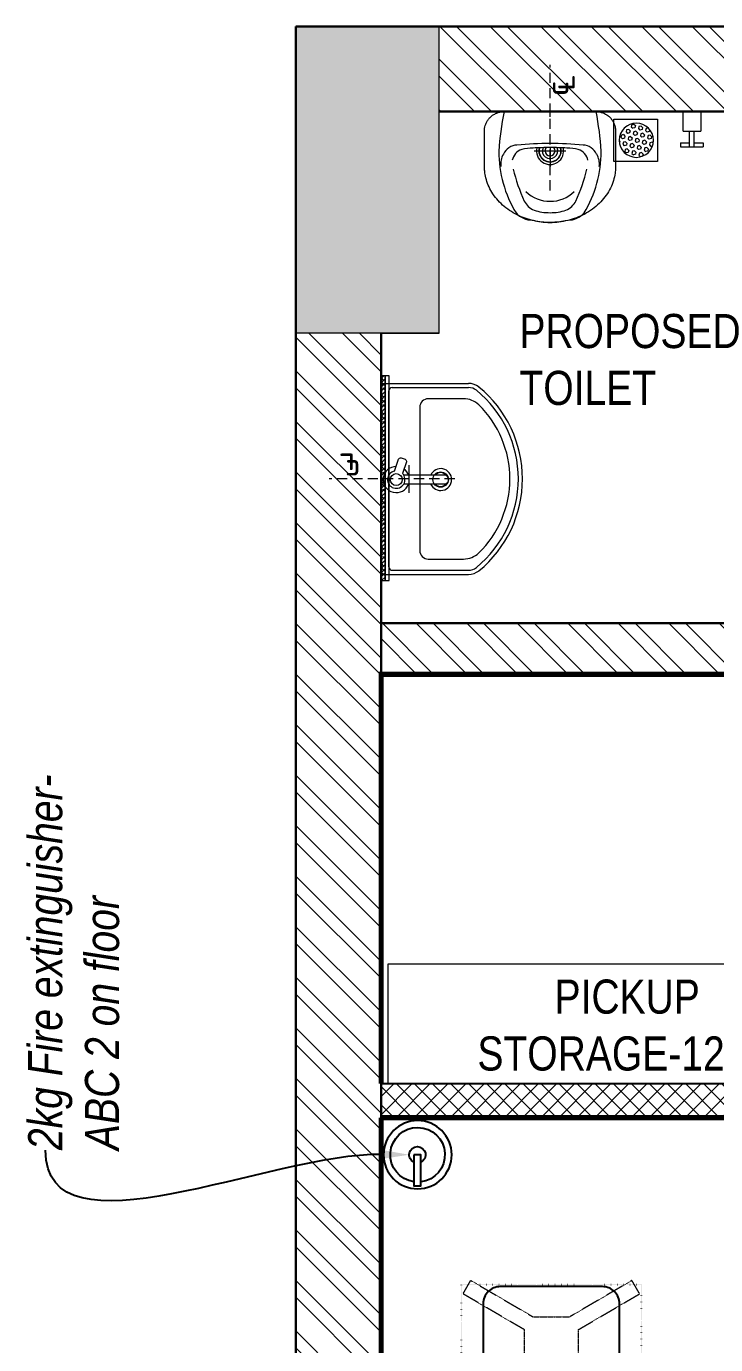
# Model space of a CAD drawing. Header units: millimetres. Extents: x -4703 to 3915, y -898839 to -884084.
# Drawn here: x -4703 to -2680, y -887950 to -884084 of the extents above; entities that cross this region are included whole.
import ezdxf
from ezdxf import colors
from ezdxf.entities.mleader import LeaderData, LeaderLine
from ezdxf.math import Vec2, Vec3

# ---------------------------------------------------------------- set-up
doc = ezdxf.new("R2010")
doc.units = ezdxf.units.MM
doc.header["$LTSCALE"] = 12
doc.header["$MEASUREMENT"] = 0
for name, pattern in [('ACAD_ISO03W100', [30, 12, -18]), ('CENTER', [2, 1.25, -0.25, 0.25, -0.25]), ('DOT', [0.25, 0, -0.25]), ('DOT2', [0.125, 0, -0.125]), ('HIDDEN', [0.375, 0.25, -0.125]), ('HIDDEN2', [0.1875, 0.125, -0.0625])]:
    doc.linetypes.add(name, pattern=pattern)
doc.layers.get('0').update_dxf_attribs({"lineweight": 25})
for name, color, linetype, lineweight in [('A-COL', 243, 'Continuous', 9), ('A-COL HATCH', 252, 'Continuous', 20), ('A-SHUTTER', 5, 'Continuous', 18), ('A-WALL', 1, 'Continuous', 30), ('A-WALL HATCH', 251, 'Continuous', 5), ('centerline-toilets', 2, 'CENTER', 13), ('F-FIRE EXTINGUISHER', 1, 'Continuous', 25), ('Fhitting', 152, 'Continuous', 30), ('LK-EQPMT', 3, 'Continuous', 18), ('LK-FF&E WALL', 1, 'Continuous', 9), ('LK-PART-HATCH', 8, 'Continuous', 5), ('LK-PARTITION', 21, 'Continuous', 25), ('LK-ROOM TAG', 7, 'Continuous', 25), ('LK-TILES FINISH', 251, 'Continuous', 5), ('LN-ELEVATION-2', 103, 'Continuous', 20), ('LN-ELEVATION-4', 145, 'Continuous', 13), ('LN-TEXT', 7, 'Continuous', 0), ('PHE-FITTING', 5, 'Continuous', 9), ('PLANO-BOUNDARY', 252, 'Continuous', 5), ('PLANO-CARPET', 3, 'Continuous', 18)]:
    doc.layers.add(name, color=color, linetype=linetype, lineweight=lineweight)
doc.layers.add('LK-FLUTED FINISH', color=20, linetype='Continuous', lineweight=30, true_color=0xff5e29)
doc.layers.add('LK-MIRROR', color=133, linetype='Continuous', lineweight=13, true_color=0x44c9e4)
doc.layers.add('PLANO-TRADE AREA', color=7, linetype='Continuous')
doc.styles.add('LK TXT STD 100', font='Arial Narrow.ttf', dxfattribs={"height": 100})
doc.styles.get("Standard").update_dxf_attribs({"font": 'Arial Narrow.ttf'})

# ---------------------------------------------------------------- blocks, each defined once
blk = doc.blocks.new('AR')
at = {"layer": 'LN-ELEVATION-2', "linetype": 'DOT', "lineweight": 25, "transparency": 33554493}
blk.add_lwpolyline([(0, 13.4), (530, 13.4), (530, 593.4), (0, 593.4)], close=True, dxfattribs=at)
at = {"layer": 'LN-ELEVATION-2', "lineweight": 25}
blk.add_lwpolyline([(465, 68.2), (465, 538.2, 0.414214), (415, 588.2), (115, 588.2, 0.414214), (65, 538.2), (65, 68.2, 0.414214), (115, 18.2), (415, 18.2, 0.414214)], format="xyb", close=True, dxfattribs=at)
at = {"layer": 'LN-ELEVATION-4', "linetype": 'HIDDEN2', "ltscale": 0.25, "transparency": 33554664}
for points in [[(185.8, 448.9), (5.9, 554), (28.5, 593.4), (211.1, 486.7)], [(344.2, 448.9), (524.1, 554), (501.5, 593.4), (318.9, 486.7)], [(211.1, 486.7), (318.9, 486.7)], [(185.8, 144.5), (185.8, 448.9)], [(344.2, 448.9), (344.2, 144.5)], [(185.8, 144.5), (5.9, 39.3), (28.5, 0), (211.1, 106.7)], [(344.2, 144.5), (524.1, 39.3), (501.5, 0), (318.9, 106.7)], [(318.9, 106.7), (211.1, 106.7)]]:
    blk.add_lwpolyline(points, dxfattribs=at)
blk.add_lwpolyline([(210.8, 374), (319.2, 374), (319.2, 219.4), (210.8, 219.4)], close=True, dxfattribs=at)
blk = doc.blocks.new('DLF-RSP-AR-CD-DWG-4DT-3113$0$X-TYPICAL TOILET UPPER FLOORS - 02$0$urinals')
at = {"layer": 'PHE-FITTING'}
for p, q in [((0, -15.6), (0, 8.3)), ((-46.1, -115), (46.1, -115)), ((0, -105.4), (0, -161.1))]:
    blk.add_line(p, q, dxfattribs=at)
blk.add_lwpolyline([(135, 0), (-135, 0, 0.036949), (-150, -116.2, 0.138094), (-99.8, -297.1, 0.221721), (-52, -317.9, 0.062656), (0, -325, 0.062656), (52, -317.9, 0.221721), (99.8, -297.1, 0.138094), (150, -116.2, 0.036949)], format="xyb", close=True, dxfattribs=at)
for centre, radius, start, end in [((-94.3, -144.9), 47.1, 93.3708, 154.4824), ((-71.4, -149.9), 40.2, 106.7016, 169.725), ((3.2, -1238.2), 1144.7, 90.1625, 95.0265), ((-50.5, -225.3), 118.5, 89.5454, 105.8857), ((-0.1, -996.2), 890.8, 89.9918, 93.182), ((0, -115), 40, 167.428, 12.572), ((0, -115), 33, 164.1814, 15.8186), ((0, -115), 32, 163.6049, 16.3951), ((0, -115), 22.6, 155.6653, 24.3347), ((0, -115), 14.7, 139.9109, 40.0891), ((-3.2, -1238.2), 1144.7, 84.9735, 89.8375), ((0.1, -996.2), 890.8, 86.818, 90.0082), ((50.5, -225.3), 118.5, 74.1143, 90.4546), ((71.4, -149.9), 40.2, 10.275, 73.2984), ((94.3, -144.9), 47.1, 25.5176, 86.6292), ((-91, -152.7), 53.8, 148.4868, 188.6401), ((91, -152.7), 53.8, 351.3599, 31.5132), ((413.9, -38.4), 538.2, 193.994, 204.5632), ((-413.9, -38.4), 538.2, 335.4368, 346.006), ((-30.1, -241.3), 50, 204.5632, 250.4606), ((-1.6, -165.3), 97.6, 225, 270.9552), ((1.6, -165.3), 97.6, 269.0448, 315), ((30.1, -241.3), 50, 289.5394, 335.4368), ((-1.5, -160.9), 135.4, 250.4606, 270.6492), ((1.5, -160.9), 135.4, 269.3508, 289.5394)]:
    blk.add_arc(centre, radius, start, end, dxfattribs=at)
blk.add_open_spline([(135, 0), (105.3, 0), (75.7, 0), (-13.3, 0), (-72.7, 0), (-132.7, 0), (-133.4, 0), (-134.3, 0), (-134.5, 0), (-134.7, 0), (-134.9, 0), (-135, 0), (-135, 0), (-135, 0), (-135, 0), (-135, 0), (-135, 0), (-135.1, 0), (-135.1, 0), (-135.2, 0), (-135.2, 0), (-135.3, 0), (-135.4, 0), (-135.7, 0), (-135.8, 0), (-136.4, 0), (-136.7, 0), (-137.7, -0.1), (-138.4, -0.1), (-140.5, -0.2), (-141.9, -0.4), (-146.2, -1), (-149, -1.7), (-154.8, -3.4), (-157.6, -4.5), (-163.1, -7.3), (-165.8, -8.9), (-171, -12.5), (-173.4, -14.6), (-177.9, -19.1), (-180, -21.5), (-183.6, -26.7), (-185.2, -29.4), (-188, -34.9), (-189.1, -37.8), (-190.8, -43.5), (-191.5, -46.3), (-192, -49.8), (-192.1, -50.5), (-192.3, -52.5), (-192.4, -53.8), (-192.5, -55.7), (-192.5, -56.2), (-192.5, -56.9), (-192.5, -57), (-192.5, -57.2), (-192.5, -57.3), (-192.5, -57.4), (-192.5, -57.4), (-192.5, -57.5), (-192.5, -57.5), (-192.5, -57.5), (-192.5, -57.6), (-192.5, -57.7), (-192.5, -57.8), (-192.5, -57.9), (-192.5, -58.1), (-192.5, -58.4), (-192.5, -58.6), (-192.5, -59.3), (-192.5, -59.7), (-192.5, -61), (-192.5, -61.9), (-192.5, -64.6), (-192.5, -66.4), (-192.5, -71.7), (-192.5, -75.2), (-192.5, -85.8), (-192.5, -92.9), (-192.5, -114.2), (-192.5, -128.4), (-192.5, -146.1), (-192.5, -144.6), (-192.5, -149.2), (-192.5, -150.3), (-192.5, -153.7), (-192.5, -156), (-192.5, -158.5), (-192.5, -158.8), (-192.5, -159.2), (-192.5, -159.4), (-192.5, -159.7), (-192.5, -159.8), (-192.5, -159.9), (-192.5, -160), (-192.5, -160), (-192.5, -160), (-192.5, -160.1), (-192.5, -160.1), (-192.5, -160.2), (-192.5, -160.3), (-192.5, -160.5), (-192.5, -160.6), (-192.5, -161), (-192.5, -161.2), (-192.5, -161.9), (-192.5, -162.4), (-192.4, -163.9), (-192.4, -164.9), (-192.3, -167.8), (-192.2, -169.8), (-191.7, -175.8), (-191.2, -179.9), (-189.3, -190.9), (-187.5, -198), (-182.8, -212.2), (-179.9, -219.2), (-172.8, -233.1), (-168.7, -239.9), (-159.3, -253), (-154, -259.4), (-142.4, -271.4), (-136, -277), (-122.6, -287.5), (-115.4, -292.3), (-100.5, -300.9), (-92.8, -304.8), (-76.9, -311.5), (-68.8, -314.3), (-52.5, -318.9), (-44.4, -320.7), (-28.1, -323.4), (-20, -324.2), (-9.4, -324.8), (-6.7, -324.9), (-2.5, -325), (-1, -325), (2, -325), (3.6, -325), (8.2, -324.9), (11.3, -324.7), (20.7, -324.1), (27, -323.5), (41.8, -321.2), (50.2, -319.5), (67, -314.9), (75.4, -312), (91.8, -305.3), (99.8, -301.4), (115.1, -292.5), (122.5, -287.5), (136.4, -276.8), (142.9, -270.9), (154.7, -258.5), (160.1, -252), (169.7, -238.4), (173.8, -231.3), (180.9, -217), (183.8, -209.7), (188.3, -195.1), (189.9, -187.8), (191.2, -179.3), (191.4, -178), (191.8, -174.1), (192.1, -171.5), (192.3, -167.9), (192.3, -166.9), (192.5, -164), (192.5, -162), (192.5, -160), (192.5, -159.9), (192.5, -159.8), (192.5, -159.7), (192.5, -159.5), (192.5, -159.4), (192.5, -159), (192.5, -158.8), (192.5, -158), (192.5, -157.5), (192.5, -155.9), (192.5, -154.9), (192.5, -151.8), (192.5, -149.7), (192.5, -143.5), (192.5, -144.3), (192.5, -131.9), (192.5, -123.6), (192.5, -98.8), (192.5, -82.2), (192.5, -64.8), (192.5, -64), (192.5, -61.5), (192.5, -59.9), (192.5, -58), (192.5, -57.8), (192.5, -57.5), (192.5, -57.5), (192.5, -57.4), (192.5, -57.4), (192.5, -57.4), (192.5, -57.3), (192.5, -57.2), (192.5, -57.2), (192.5, -57), (192.5, -56.8), (192.5, -56.4), (192.5, -56.1), (192.5, -55.3), (192.4, -54.7), (192.3, -53), (192.2, -51.9), (191.8, -48.4), (191.4, -46), (190, -40.4), (188.9, -37.2), (186.1, -30.8), (184.3, -27.7), (180.2, -21.8), (177.9, -19.1), (172.8, -14), (170, -11.7), (164, -7.7), (160.9, -6.1), (154.5, -3.3), (151.3, -2.3), (144.8, -0.7), (141.6, -0.3), (137.3, 0), (136.1, 0), (135, 0)], degree=3, knots=[0, 0, 0, 0, 0.329607, 0.329607, 0.988822, 0.988822, 0.996691, 0.996691, 0.998638, 0.998638, 0.99992, 0.99992, 1.000227, 1.000227, 1.000534, 1.000534, 1.001148, 1.001148, 1.002375, 1.002375, 1.00483, 1.00483, 1.009739, 1.009739, 1.019558, 1.019558, 1.039196, 1.039196, 1.078472, 1.078472, 1.157024, 1.157024, 1.314128, 1.314128, 1.471232, 1.471232, 1.628335, 1.628335, 1.785439, 1.785439, 1.942543, 1.942543, 2.099647, 2.099647, 2.256751, 2.256751, 2.413855, 2.413855, 2.450944, 2.450944, 2.525122, 2.525122, 2.556641, 2.556641, 2.563699, 2.563699, 2.567479, 2.567479, 2.57001, 2.57001, 2.570783, 2.570783, 2.572328, 2.572328, 2.573873, 2.573873, 2.576964, 2.576964, 2.583145, 2.583145, 2.595507, 2.595507, 2.620232, 2.620232, 2.669681, 2.669681, 2.76858, 2.76858, 2.966376, 2.966376, 3.36197, 3.36197, 3.45996, 3.45996, 3.491387, 3.491387, 3.554241, 3.554241, 3.562213, 3.562213, 3.566829, 3.566829, 3.570018, 3.570018, 3.570684, 3.570684, 3.571294, 3.571294, 3.571904, 3.571904, 3.573124, 3.573124, 3.575564, 3.575564, 3.580444, 3.580444, 3.590203, 3.590203, 3.609723, 3.609723, 3.648762, 3.648762, 3.72684, 3.72684, 3.861362, 3.861362, 3.995884, 3.995884, 4.130406, 4.130406, 4.264928, 4.264928, 4.39945, 4.39945, 4.533972, 4.533972, 4.668494, 4.668494, 4.803016, 4.803016, 4.937539, 4.937539, 5.072061, 5.072061, 5.118026, 5.118026, 5.144558, 5.144558, 5.17109, 5.17109, 5.224154, 5.224154, 5.330281, 5.330281, 5.468863, 5.468863, 5.607445, 5.607445, 5.746027, 5.746027, 5.884609, 5.884609, 6.023191, 6.023191, 6.161773, 6.161773, 6.300355, 6.300355, 6.438937, 6.438937, 6.577519, 6.577519, 6.602876, 6.602876, 6.653589, 6.653589, 6.673028, 6.673028, 6.711906, 6.711906, 6.713712, 6.713712, 6.715518, 6.715518, 6.719129, 6.719129, 6.726351, 6.726351, 6.740796, 6.740796, 6.769686, 6.769686, 6.827466, 6.827466, 6.943027, 6.943027, 7.174147, 7.174147, 7.636387, 7.636387, 7.659394, 7.659394, 7.705407, 7.705407, 7.71212, 7.71212, 7.713128, 7.713128, 7.714137, 7.714137, 7.716153, 7.716153, 7.720185, 7.720185, 7.728249, 7.728249, 7.744378, 7.744378, 7.776636, 7.776636, 7.841152, 7.841152, 7.970184, 7.970184, 8.14844, 8.14844, 8.326696, 8.326696, 8.504953, 8.504953, 8.683209, 8.683209, 8.861465, 8.861465, 9.039722, 9.039722, 9.217978, 9.217978, 9.283185, 9.283185, 9.283185, 9.283185], dxfattribs=at)
blk = doc.blocks.new('jALI')
at = {"layer": 'PHE-FITTING', "ltscale": 5}
h = blk.add_hatch(dxfattribs=at)
h.set_pattern_fill('HEX', color=256, scale=50, angle=135, double=1)
h.set_pattern_definition([(135, (-344825.863, 460708.187), (-7.65465545, -7.65465545), [6.25, -12.5]), (255, (-344825.863, 460708.187), (10.4564538, -2.80179835), [6.25, -12.5]), (195, (-344830.282, 460712.606), (2.80179835, -10.4564538), [6.25, -12.5])])
edge = h.paths.add_edge_path()
edge.add_arc((-393187.5, 163647.6), 50, -90, 270)
blk.add_lwpolyline([(-393249.5, 163581.9), (-393125.5, 163581.9), (-393125.5, 163709.4), (-393249.5, 163709.4)], close=True, dxfattribs=at)
blk.add_circle((-393187.5, 163647.6), 50, dxfattribs=at)
blk = doc.blocks.new('A$C2367ec3a')
at = {"layer": 'centerline-toilets', "linetype": 'HIDDEN', "ltscale": 10}
blk.add_line((219.1, 337.5), (587, 337.5), dxfattribs=at)
at = {"layer": 'Fhitting', "lineweight": 0, "ltscale": 0.5, "rotation": 270}
blk.add_blockref('DLF-RSP-AR-CD-DWG-4DT-3113$0$X-TYPICAL TOILET UPPER FLOORS - 02$0$urinals', (450, 337.5), dxfattribs=at)
at = {"layer": 'Fhitting', "lineweight": 0, "ltscale": 0.5, "xscale": -1, "rotation": 180}
blk.add_blockref('jALI', (393553.5, 163731.9), dxfattribs=at)
at = {"layer": 'centerline-toilets', "linetype": 'DOT2', "insert": (519, 306.1), "char_height": 75, "width": 495.827, "attachment_point": 5}
blk.add_mtext('{\\fISOCPEUR|b0|i0|c0|p34;℄}', dxfattribs=at)
blk = doc.blocks.new('Spout')
at = {"layer": 'PHE-FITTING', "ltscale": 100}
for p, q in [((-288335.5, 321465), (-288325.5, 321465)), ((-288335.5, 321442.3), (-288335.5, 321465)), ((-288325.5, 321407.5), (-288325.5, 321465)), ((-288415.5, 321413.5), (-288415.5, 321459)), ((-288415.5, 321459), (-288365.5, 321459)), ((-288365.5, 321413.5), (-288365.5, 321459)), ((-288325.5, 321442.3), (-288365.5, 321442.3)), ((-288365.5, 321413.5), (-288415.5, 321413.5)), ((-288325.5, 321430.3), (-288365.5, 321430.3)), ((-288335.5, 321407.5), (-288335.5, 321430.3)), ((-288335.5, 321407.5), (-288325.5, 321407.5))]:
    blk.add_line(p, q, dxfattribs=at)
blk = doc.blocks.new('A$C42dc7abb')
at = {"layer": 'centerline-toilets', "linetype": 'HIDDEN', "ltscale": 10}
blk.add_line((-31.8, 69.7), (-31.8, 437.5), dxfattribs=at)
at = {"layer": 'PHE-FITTING', "ltscale": 100}
for p, q in [((-311.8, 275.7), (-311.8, 29.4)), ((-301.8, 285.7), (238.2, 285.7)), ((248.2, 275.7), (248.2, 29.4)), ((-299.8, 252.7), (-299.8, 29.4)), ((-289.8, 262.7), (226.2, 262.7)), ((236.2, 252.7), (236.2, 29.4)), ((-46.6, 219.2), (-46.4, 99.9)), ((-20.9, 99.9), (-21, 219.2))]:
    blk.add_line(p, q, dxfattribs=at)
blk.add_lwpolyline([(-8.7, 246.1), (25.9, 234.2, -0.414214), (29.6, 226.6), (25.7, 215.2, -0.414214), (18, 211.5), (-15.7, 223.1)], format="xyb", dxfattribs=at)
blk.add_lwpolyline([(8.8, 204.5), (-72.9, 204.5)], dxfattribs=at)
blk.add_lwpolyline([(-266.8, 43.7, 0.191896), (-249, -1, 0.420236), (185.4, -1, 0.191896), (203.2, 43.7), (203.2, 147.2, 0.414214), (178.2, 172.2), (-241.8, 172.2, 0.414214), (-266.8, 147.2)], format="xyb", close=True, dxfattribs=at)
for centre, radius in [((-33.8, 241.2), 17.5), ((-33.8, 111), 22.5)]:
    blk.add_circle(centre, radius, dxfattribs=at)
for centre, radius, start, end in [((-301.8, 275.7), 10, 90, 180), ((238.2, 275.7), 10, 0, 90), ((-289.8, 252.7), 10, 90, 180), ((226.2, 252.7), 10, 0, 90), ((-33.8, 110.7), 32.1, 113.0898, 66.246), ((-33.8, 111), 20.5, 128.0403, 237.2899), ((-33.8, 111), 20.5, 304.4733, 50.7332), ((-261.8, 29.4), 50, 180, 218.4461), ((-261.8, 29.4), 38, 180, 218.4461), ((-31.8, 218.5), 335.7, 219.313, 320.687), ((198.2, 29.4), 38, 321.5539, 0), ((198.2, 29.4), 50, 321.5539, 0), ((-31.8, 218.5), 347.7, 219.2826, 320.7174)]:
    blk.add_arc(centre, radius, start, end, dxfattribs=at)
for centre, major_axis, start_param, end_param in [((-33.8, 241.2), (0, 38.3), 4.720493, 9.081982), ((-33.8, 241.2), (-0.2, -25.6), 1.769108, 7.074098), ((-33.8, 241.2), (0, 38.3), 3.484555, 4.083576), ((-33.6, 99.9), (-9.04, 9.04), 0.785398, 3.926991)]:
    blk.add_ellipse(centre, major_axis=major_axis, ratio=1, start_param=start_param, end_param=end_param, dxfattribs=at)
at = {"layer": 'centerline-toilets', "linetype": 'DOT2', "insert": (1.5, 369.6), "char_height": 75, "width": 495.827, "attachment_point": 5, "rotation": 90}
blk.add_mtext('{\\fISOCPEUR|b0|i0|c0|p34;℄}', dxfattribs=at)
blk = doc.blocks.new('existignn csk')
at = {"layer": 'A-COL HATCH'}
h = blk.add_hatch(color=256, dxfattribs=at)
h.dxf.hatch_style = 1
h.paths.add_polyline_path([(42316.3, -888548), (42316.3, -888128), (41416.3, -888128), (41416.3, -888548)])
h.paths.add_polyline_path([(38251.3, -888538), (38251.3, -888128), (37461.3, -888128), (37461.3, -888538)])
h.paths.add_polyline_path([(34221.3, -888498), (34221.3, -888128), (33416.3, -888128), (33416.3, -888498)])
h.paths.add_polyline_path([(30406.3, -888498), (30406.3, -888493), (30406.3, -888128), (29511.3, -888128), (29511.3, -888498)])
at = {"layer": 'A-WALL HATCH'}
h = blk.add_hatch(dxfattribs=at)
h.set_pattern_fill('ANSI32', color=256, scale=11, angle=180)
h.set_pattern_definition([(225, (-896977.96, -931837.92), (74.087113, -74.087113), []), (225, (-897027.35, -931837.92), (74.087113, -74.087113), [])])
h.paths.add_polyline_path([(42316.3, -894928), (42316.3, -888548), (42066.3, -888548), (42066.3, -894708), (38251.3, -894708), (38251.3, -894678), (29511.3, -894678), (29511.3, -894928)])
h.paths.add_polyline_path([(41416.3, -888378), (41416.3, -888128), (38251.3, -888128), (38251.3, -888378)])
h.paths.add_polyline_path([(37461.3, -888328), (37461.3, -888128), (34221.3, -888128), (34221.3, -888328)])
h.paths.add_polyline_path([(33416.3, -888328), (33416.3, -888128), (30406.3, -888128), (30406.3, -888328)])
h = blk.add_hatch(dxfattribs=at)
h.set_pattern_fill('ANSI32', color=256, scale=11, angle=180)
h.set_pattern_definition([(225, (-915999.81, -931704.11), (74.087113, -74.087113), []), (225, (-916049.2, -931704.11), (74.087113, -74.087113), [])])
h.paths.add_polyline_path([(40566.3, -890198), (40416.3, -890198), (40416.3, -888378), (40566.3, -888378)])
h.paths.add_polyline_path([(41316.3, -890048), (42066.3, -890048), (42066.3, -890198), (41316.3, -890198)])
at = {"layer": 'PHE-FITTING', "lineweight": 9}
h = blk.add_hatch(dxfattribs=at)
h.set_pattern_fill('ANSI38', color=256, scale=70, angle=990, style=0, double=1)
h.set_pattern_definition([(315, (40926.62, -888389.325), (6.18718, 6.18718), []), (45, (40926.62, -888389.325), (6.18718, 18.56155), [21.875, -13.125])])
h.paths.add_polyline_path([(41291.4, -888378), (40691.2, -888378), (40691.2, -888390), (41291.4, -888390)])
at = {"layer": 'A-COL'}
for q in [(41416.3, -888128), (42316.3, -888548)]:
    blk.add_line((41416.3, -888548), q, dxfattribs=at)
at = {"layer": 'A-WALL'}
for p, q in [((29511.3, -888128), (42316.3, -888128)), ((42316.3, -888128), (42316.3, -894928)), ((38251.3, -888378), (41416.3, -888378)), ((42066.3, -888548), (42066.3, -894708))]:
    blk.add_line(p, q, dxfattribs=at)
blk.add_lwpolyline([(40566.3, -890198), (40416.3, -890198), (40416.3, -888378), (40566.3, -888378)], close=True, dxfattribs=at)
at = {"layer": 'PHE-FITTING', "lineweight": 9}
blk.add_lwpolyline([(40691.2, -888378), (40691.2, -888390), (41291.4, -888390), (41291.4, -888378)], close=True, dxfattribs=at)
at = {"layer": 'PHE-FITTING', "ltscale": 0.5}
blk.add_lwpolyline([(40691.2, -888390), (40691.2, -888402), (41291.4, -888402), (41291.4, -888390)], close=True, dxfattribs=at)
at = {"layer": 'PHE-FITTING', "lineweight": 0, "ltscale": 0.5}
blk.add_blockref('A$C42dc7abb', (41021.2, -888663.7), dxfattribs=at)
at = {"layer": 'PHE-FITTING', "color": 0, "lineweight": -2}
blk.add_blockref('A$C2367ec3a', (41616.3, -889211.3), dxfattribs=at)
at = {"layer": 'PHE-FITTING', "lineweight": 0, "ltscale": 0.5, "xscale": 1.144356527365744, "yscale": 1.144356527365744, "zscale": 1.144356527365744, "rotation": 180}
blk.add_blockref('Spout', (-287983.8, -521452.3), dxfattribs=at)
blk = doc.blocks.new('Fire Extinguisher')
at = {"layer": 'F-FIRE EXTINGUISHER'}
blk.add_lwpolyline([(589005.8, -118755.1), (589119.7, -118755.1), (589119.7, -118780.2), (589005.8, -118780.2)], close=True, dxfattribs=at)
blk.add_circle((589005.8, -118768.7), 125, dxfattribs=at)
for centre, radius, start, end in [((589005.8, -118768.7), 100, 7.783, 353.372), ((589005.8, -118767.7), 30.1, 24.6345, 335.3655)]:
    blk.add_arc(centre, radius, start, end, dxfattribs=at)
blk = doc.blocks.new('A$C989cf251')
at = {"layer": 'LK-PART-HATCH', "ltscale": 0.001}
h = blk.add_hatch(dxfattribs=at)
h.set_pattern_fill('ANSI37', color=256, scale=300)
h.set_pattern_definition([(45, (-30406.333, 894708), (-26.5165043, 26.5165043), []), (135, (-30406.333, 894708), (-26.5165043, -26.5165043), [])])
h.paths.add_polyline_path([(298, 6380), (248, 6380), (248, 6272), (0, 6272), (0, 6222), (298, 6222)])
h.paths.add_polyline_path([(4073, 6380), (4023, 6380), (4023, 6192), (3072, 6192), (3072, 6210), (3022, 6210), (3022, 6142), (4073, 6142)])
h.paths.add_polyline_path([(6847, 6380), (6797, 6380), (6797, 6142), (7833, 6142), (7833, 6170), (7055, 6170), (7055, 6192), (6847, 6192)])
h.paths.add_polyline_path([(8810, 6330), (8710, 6330), (8710, 4660), (8810, 4660)])
h.paths.add_polyline_path([(9260, 3860), (8810, 3860), (8810, 3760), (9260, 3760)])
h.paths.add_polyline_path([(8810, 3910), (8710, 3910), (8710, 2400), (8810, 2400)])
h.paths.add_polyline_path([(10110, 4510), (10010, 4510), (10010, 3760), (10110, 3760)])
h.paths.add_polyline_path([(9260, 2500), (8810, 2500), (8810, 2400), (9260, 2400)])
h.paths.add_polyline_path([(11660, 2500), (10060, 2500), (10060, 2400), (11660, 2400)])
h.paths.add_polyline_path([(10060, 1600), (8860, 1600), (8860, 1500), (10060, 1500)])
h.paths.add_polyline_path([(10160, 1600), (10060, 1600), (10060, 1500), (10060, 0), (10160, 0)])
h.paths.add_polyline_path([(7660, 1500), (7560, 1500), (7560, 30), (7660, 30)])
h.paths.add_polyline_path([(8110, 1600), (7560, 1600), (7560, 1500), (7660, 1500), (8110, 1500)])
h.paths.add_polyline_path([(7560, 388), (7322, 388), (7322, 268), (6917, 268), (6917, 30), (6967, 30), (6967, 218), (7372, 218), (7372, 338), (7560, 338)])
at = {"layer": 'LK-PARTITION'}
blk.add_lwpolyline([(8810, 4660), (8710, 4660), (8710, 6330), (8810, 6330)], close=True, dxfattribs=at)

msp = doc.modelspace()

# ---------------------------------------------------------------- linework, layer by layer
at = {"layer": 'LK-FF&E WALL'}
msp.add_lwpolyline([(-3642, -886834.2), (-3642, -887184.2), (-2442, -887184.2), (-2442, -886834.2)], close=True, dxfattribs=at)
at = {"layer": 'LK-FLUTED FINISH', "linetype": 'ACAD_ISO03W100', "ltscale": 0.05, "const_width": 15}
msp.add_lwpolyline([(1068, -887884.2), (1068, -885934.2), (1068, -885934.2), (268, -885934.2), (268, -887284.2), (-3662, -887284.2)], dxfattribs=at)
at = {"layer": 'LK-MIRROR', "linetype": 'ACAD_ISO03W100', "ltscale": 0.05, "const_width": 15}
msp.add_lwpolyline([(-3462, -888149.2), (-3662, -888149.2), (-3662, -887284.2)], dxfattribs=at)
at = {"layer": 'LK-TILES FINISH', "color": 212, "linetype": 'ACAD_ISO03W100', "ltscale": 0.05, "true_color": 0xde21d8, "const_width": 15}
msp.add_lwpolyline([(-1192, -885984.2), (-3662, -885984.2), (-3662, -887184.2)], dxfattribs=at)
at = {"layer": 'PLANO-BOUNDARY', "ltscale": 50}
msp.add_lwpolyline([(-3712, -892179.2), (-3712, -888939.2), (-3502, -888939.2), (-3502, -888149.2), (-3662, -888149.2), (-3662, -885984.2), (-1842, -885984.2), (-1842, -885834.2), (-3662, -885834.2), (-3662, -884984.2), (-3492, -884984.2), (-3492, -884334.2), (-1992, -884334.2), (-1992, -885084.2), (-1842, -885084.2), (-1842, -884334.2), (2668, -884334.2), (2668, -888149.2), (2638, -888149.2), (2638, -896733.2)], dxfattribs=at)
at = {"layer": 'PLANO-CARPET', "ltscale": 50}
msp.add_lwpolyline([(-3712, -892179.2), (-3712, -888939.2), (-3502, -888939.2), (-3502, -888149.2), (-3662, -888149.2), (-3662, -885984.2), (-1842, -885984.2), (-1842, -885834.2), (-3662, -885834.2), (-3662, -884984.2), (-3492, -884984.2), (-3492, -884334.2), (-1992, -884334.2), (-1992, -885084.2), (-1842, -885084.2), (-1842, -884334.2), (2668, -884334.2), (2668, -888149.2), (2638, -888149.2), (2638, -896733.2)], dxfattribs=at)
at = {"layer": 'PLANO-TRADE AREA', "ltscale": 50}
msp.add_lwpolyline([(-3662, -887284.2), (268, -887284.2), (268, -885934.2), (1068, -885934.2), (1068, -888434.2), (2638, -888434.2), (2638, -896733.2), (-3542, -896733.2), (-3542, -895994.2), (-3712, -895994.2), (-3712, -892984.2), (-3542, -892984.2), (-3542, -892179.2), (-3712, -892179.2), (-3712, -888939.2), (-3502, -888939.2), (-3502, -888149.2), (-3662, -888149.2)], close=True, dxfattribs=at)

# ---------------------------------------------------------------- block references
at = {"rotation": 90}
msp.add_blockref('existignn csk', (-892040, -926400.5), dxfattribs=at)
at = {"layer": 'A-SHUTTER', "rotation": 90}
msp.add_blockref('A$C989cf251', (2668, -895994.2), dxfattribs=at)
at = {"layer": 'F-FIRE EXTINGUISHER', "xscale": -0.7999767622731495, "yscale": 0.7999767622731495, "zscale": 0.7999767622731495, "rotation": 90}
msp.add_blockref('Fire Extinguisher', (-98566.9, -416201.8), dxfattribs=at)
at = {"layer": 'LK-EQPMT', "rotation": 179.9999999999999}
msp.add_blockref('AR', (-2897.4, -887761.3), dxfattribs=at)

# ---------------------------------------------------------------- texts
at = {"layer": 'LK-ROOM TAG', "color": 5, "linetype": 'Continuous', "ltscale": 3, "insert": (-3256, -884927.5), "char_height": 100, "width": 1513.5, "attachment_point": 1, "style": 'LK TXT STD 100'}
msp.add_mtext('PROPOSED\\PTOILET', dxfattribs=at)
at = {"layer": 'LN-TEXT', "linetype": 'Continuous', "ltscale": 3, "insert": (-3507.9, -886879.1), "char_height": 100, "attachment_point": 1, "style": 'LK TXT STD 100'}
msp.add_mtext_dynamic_manual_height_columns('\\pi323.10633; PICKUP \\P\\pi128.59746;STORAGE-1200', width=1099.487, gutter_width=1, heights=[0], dxfattribs=at)

# ---------------------------------------------------------------- leaders
at = {"layer": 'F-FIRE EXTINGUISHER'}
ml = msp.add_multileader_mtext('Standard', dxfattribs=at)
ml.set_content('{\\fArial Narrow|b0|i1|c0|p34;\\C240;2kg Fire extinguisher-\\PABC 2 on floor}', color=1, style='LK TXT STD 100')
ml.set_leader_properties(color=240, linetype='ByLayer', lineweight=-1)
ml.build(insert=Vec2(0, 0))
ml.multileader.update_dxf_attribs({"leader_type": 2, "dogleg_length": 0.36, "arrow_head_size": 80})
ctx = ml.context
ctx.base_point, ctx.char_height, ctx.arrow_head_size, ctx.landing_gap_size, ctx.plane_origin, ctx.plane_x_axis, ctx.plane_y_axis = Vec3(-4646.6, -887379.3), 100, 80, 0.09, Vec3(-4473, -897093), Vec3(0, 1), Vec3(-1, 0)
notes = []
notes.append((ctx, [(1, (1, 1, 0), (-4646.6, -887379.7), (0, 1), 0.36, [(0, [(-3579.6, -887392.8)], 0, [])])]))
ctx.mtext.insert, ctx.mtext.text_direction, ctx.mtext.rotation, ctx.mtext.width, ctx.mtext.flow_direction = Vec3(-4697.5, -887379.2), Vec3(0, 1), 1.570796, 1319.166, 5
for ctx, leaders in notes:
    for number, flags, end, landing, length, lines in leaders:
        leader = LeaderData()
        leader.index, (leader.has_last_leader_line, leader.has_dogleg_vector, leader.attachment_direction) = number, flags
        leader.last_leader_point, leader.dogleg_vector, leader.dogleg_length = Vec3(end), Vec3(landing), length
        for number, points, colour, breaks in lines:
            line = LeaderLine()
            line.index, line.vertices, line.color, line.breaks = number, Vec3.list(points), colors.encode_raw_color(colour), breaks
            leader.lines.append(line)
        ctx.leaders.append(leader)

doc.saveas('drawing.dxf')
